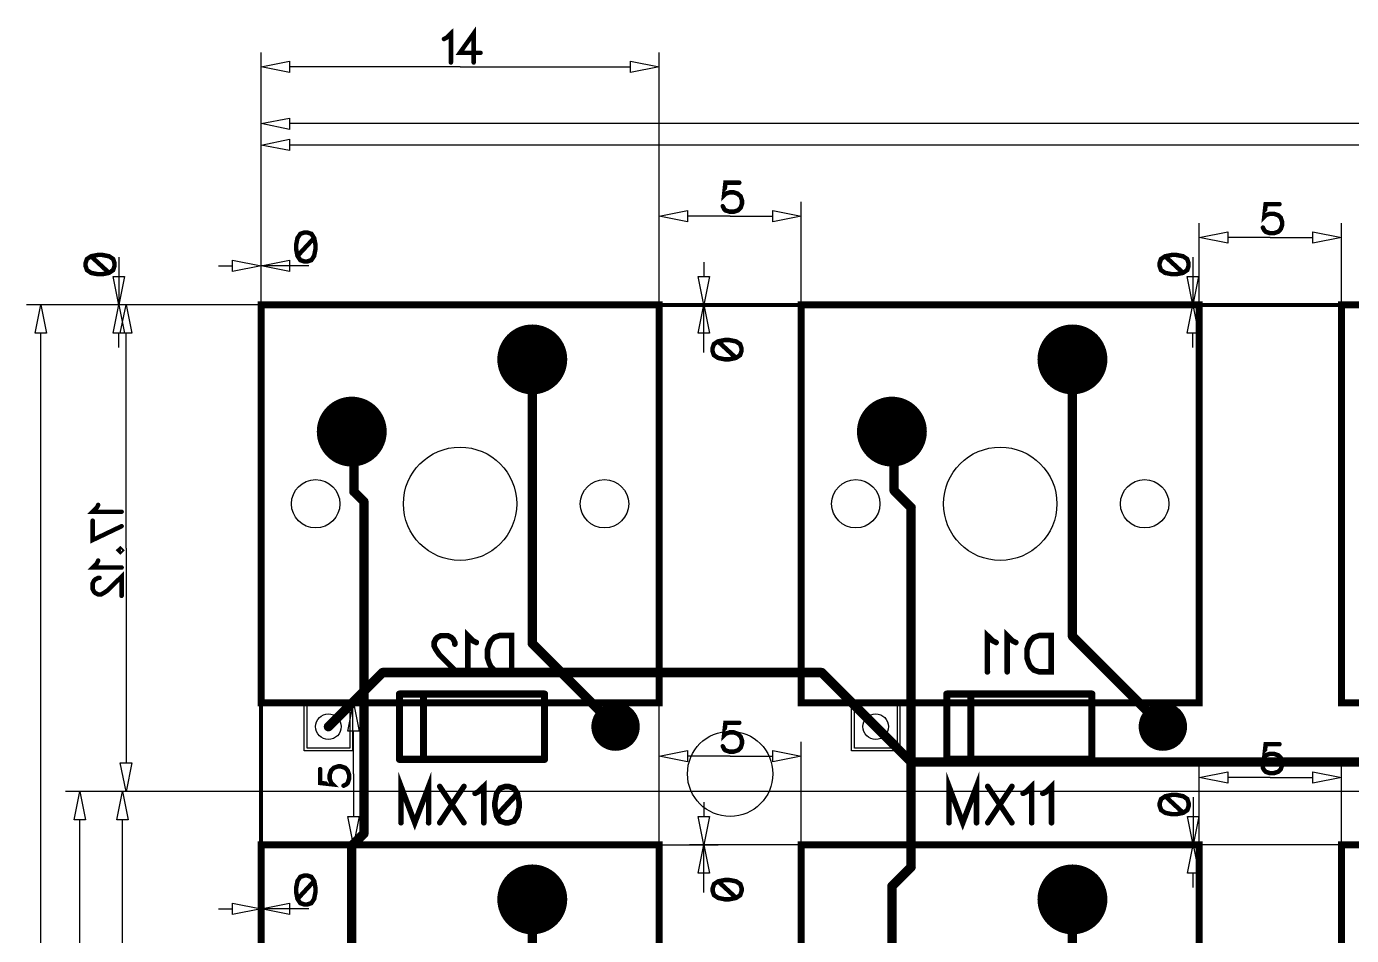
# Model space of a CAD drawing. Extents: x -0.36 to 9.09, y -0.26 to 3.18.
# Drawn here: x -0.325 to 1.51, y 1.922 to 3.181 of the extents above; entities that cross this region are included whole.
import ezdxf

# ---------------------------------------------------------------- set-up
doc = ezdxf.new("R2010")
doc.units = 0
for name, color, linetype in [('Board_Outline', 13, 'CONTINUOUS'), ('Bottom', 6, 'CONTINUOUS'), ('Bottom_Dimension', 15, 'CONTINUOUS'), ('Bottom_Mask', 10, 'CONTINUOUS'), ('Bottom_Silk', 11, 'CONTINUOUS'), ('Drill_Bottom', 8, 'CONTINUOUS'), ('Drill_Top', 7, 'CONTINUOUS'), ('Top', 5, 'CONTINUOUS'), ('Top_Dimension', 14, 'CONTINUOUS'), ('Top_Mask', 3, 'CONTINUOUS'), ('Top_Silk', 2, 'CONTINUOUS')]:
    doc.layers.add(name, color=color, linetype=linetype)

msp = doc.modelspace()

# ---------------------------------------------------------------- linework, layer by layer
at = {"layer": 'Board_Outline', "linetype": 'CONTINUOUS', "const_width": 0.0055}
msp.add_lwpolyline([(0, 2.7953), (8.7795, 2.7953), (8.7795, 0), (0, 0), (0, 2.7953)], dxfattribs=at)
at = {"layer": 'Bottom', "linetype": 'CONTINUOUS'}
for points, const_width in [([(0.3978, 2.7197, 1), (0.3533, 2.7197, 1), (0.3978, 2.7197, 1)], 0.0445), ([(1.1459, 2.7197, 1), (1.1014, 2.7197, 1), (1.1459, 2.7197, 1)], 0.0445), ([(0.3723, 2.7197, 1), (0.3788, 2.7197, 1), (0.3723, 2.7197, 1)], 0.0065), ([(1.1204, 2.7197, 1), (1.1269, 2.7197, 1), (1.1204, 2.7197, 1)], 0.0065), ([(0.1478, 2.6197, 1), (0.1033, 2.6197, 1), (0.1478, 2.6197, 1)], 0.0445), ([(0.8959, 2.6197, 1), (0.8514, 2.6197, 1), (0.8959, 2.6197, 1)], 0.0445), ([(0.1223, 2.6197, 1), (0.1288, 2.6197, 1), (0.1223, 2.6197, 1)], 0.0065), ([(0.1223, 2.6197, 1), (0.1288, 2.6197, 1), (0.1223, 2.6197, 1)], 0.0065), ([(0.8704, 2.6197, 1), (0.8769, 2.6197, 1), (0.8704, 2.6197, 1)], 0.0065), ([(0.8704, 2.6197, 1), (0.8769, 2.6197, 1), (0.8704, 2.6197, 1)], 0.0065), ([(0.1253, 2.6167, 1), (0.1318, 2.6167, 1), (0.1253, 2.6167, 1)], 0.0065), ([(0.1253, 2.6167, 1), (0.1318, 2.6167, 1), (0.1253, 2.6167, 1)], 0.0065), ([(0.8734, 2.6167, 1), (0.8799, 2.6167, 1), (0.8734, 2.6167, 1)], 0.0065), ([(0.8734, 2.6167, 1), (0.8799, 2.6167, 1), (0.8734, 2.6167, 1)], 0.0065), ([(0.1253, 2.5366, 1), (0.1318, 2.5366, 1), (0.1253, 2.5366, 1)], 0.0065), ([(0.1253, 2.5366, 1), (0.1318, 2.5366, 1), (0.1253, 2.5366, 1)], 0.0065), ([(0.8734, 2.5382, 1), (0.8799, 2.5382, 1), (0.8734, 2.5382, 1)], 0.0065), ([(0.8734, 2.5382, 1), (0.8799, 2.5382, 1), (0.8734, 2.5382, 1)], 0.0065), ([(0.1391, 2.5228, 1), (0.1456, 2.5228, 1), (0.1391, 2.5228, 1)], 0.0065), ([(0.1391, 2.5228, 1), (0.1456, 2.5228, 1), (0.1391, 2.5228, 1)], 0.0065), ([(0.897, 2.5145, 1), (0.9035, 2.5145, 1), (0.897, 2.5145, 1)], 0.0065), ([(0.897, 2.5145, 1), (0.9035, 2.5145, 1), (0.897, 2.5145, 1)], 0.0065), ([(0.3723, 2.3263, 1), (0.3788, 2.3263, 1), (0.3723, 2.3263, 1)], 0.0065), ([(0.3723, 2.3263, 1), (0.3788, 2.3263, 1), (0.3723, 2.3263, 1)], 0.0065), ([(1.1204, 2.3362, 1), (1.1269, 2.3362, 1), (1.1204, 2.3362, 1)], 0.0065), ([(1.1204, 2.3362, 1), (1.1269, 2.3362, 1), (1.1204, 2.3362, 1)], 0.0065), ([(0.5057, 2.211, 1), (0.4762, 2.211, 1), (0.5057, 2.211, 1)], 0.0295), ([(1.2636, 2.211, 1), (1.2341, 2.211, 1), (1.2636, 2.211, 1)], 0.0295), ([(0.4877, 2.211, 1), (0.4942, 2.211, 1), (0.4877, 2.211, 1)], 0.0065), ([(1.2456, 2.211, 1), (1.2521, 2.211, 1), (1.2456, 2.211, 1)], 0.0065), ([(0.1391, 2.0627, 1), (0.1456, 2.0627, 1), (0.1391, 2.0627, 1)], 0.0065), ([(0.1391, 2.0627, 1), (0.1456, 2.0627, 1), (0.1391, 2.0627, 1)], 0.0065), ([(0.1223, 2.0459, 1), (0.1288, 2.0459, 1), (0.1223, 2.0459, 1)], 0.0065), ([(0.1223, 2.0459, 1), (0.1288, 2.0459, 1), (0.1223, 2.0459, 1)], 0.0065), ([(0.897, 2.0165, 1), (0.9035, 2.0165, 1), (0.897, 2.0165, 1)], 0.0065), ([(0.897, 2.0165, 1), (0.9035, 2.0165, 1), (0.897, 2.0165, 1)], 0.0065), ([(0.3978, 1.9717, 1), (0.3533, 1.9717, 1), (0.3978, 1.9717, 1)], 0.0445), ([(1.1459, 1.9717, 1), (1.1014, 1.9717, 1), (1.1459, 1.9717, 1)], 0.0445), ([(0.8704, 1.9899, 1), (0.8769, 1.9899, 1), (0.8704, 1.9899, 1)], 0.0065), ([(0.8704, 1.9899, 1), (0.8769, 1.9899, 1), (0.8704, 1.9899, 1)], 0.0065), ([(0.3723, 1.9717, 1), (0.3788, 1.9717, 1), (0.3723, 1.9717, 1)], 0.0065), ([(1.1204, 1.9717, 1), (1.1269, 1.9717, 1), (1.1204, 1.9717, 1)], 0.0065)]:
    msp.add_lwpolyline(points, format="xyb", dxfattribs=dict(at, const_width=const_width))
at = {"layer": 'Bottom', "linetype": 'CONTINUOUS', "const_width": 0.013}
for points in [[(0.3756, 2.3263), (0.3756, 2.7197)], [(1.1236, 2.3362), (1.1236, 2.7197)], [(0.1256, 2.6197), (0.1256, 2.6197)], [(0.1256, 2.6197), (0.1286, 2.6167)], [(0.8736, 2.6197), (0.8736, 2.6197)], [(0.8736, 2.6197), (0.8766, 2.6167)], [(0.1286, 2.6167), (0.1286, 2.5366)], [(0.8766, 2.6167), (0.8766, 2.5382)], [(0.1286, 2.5366), (0.1424, 2.5228)], [(0.8766, 2.5382), (0.9002, 2.5145)], [(0.1424, 2.5228), (0.1424, 2.0627)], [(0.9002, 2.5145), (0.9002, 2.0165)], [(0.491, 2.211), (0.3756, 2.3263)], [(1.2488, 2.211), (1.1236, 2.3362)], [(0.1424, 2.0627), (0.1256, 2.0459)], [(0.1256, 2.0459), (0.1256, 1.8717)], [(0.9002, 2.0165), (0.8736, 1.9899)], [(0.8736, 1.9899), (0.8736, 1.8717)], [(0.3756, 1.5783), (0.3756, 1.9717)], [(1.1236, 1.5783), (1.1236, 1.9717)]]:
    msp.add_lwpolyline(points, dxfattribs=at)
at = {"layer": 'Bottom', "linetype": 'CONTINUOUS'}
for points in [[(0.1229, 2.1814), (0.0638, 2.1814), (0.0638, 2.2405), (0.1229, 2.2405), (0.1229, 2.1814)], [(0.8807, 2.1814), (0.8217, 2.1814), (0.8217, 2.2405), (0.8807, 2.2405), (0.8807, 2.1814)]]:
    msp.add_lwpolyline(points, dxfattribs=at)
at = {"layer": 'Bottom_Dimension', "linetype": 'CONTINUOUS'}
for points in [[(0, 2.7953), (0, 3.0659)], [(0, 3.0463), (0.0394, 3.0541), (0.0394, 3.0384), (0, 3.0463)], [(2.4036, 3.0463), (0.0394, 3.0463)], [(0, 2.7953), (-0.2067, 2.7953)], [(-0.187, 2.7953), (-0.1791, 2.7559), (-0.1949, 2.7559), (-0.187, 2.7953)], [(-0.187, 2.4583), (-0.187, 2.7559)], [(-0.187, 2.4583), (-0.187, 2.1607)], [(-0.187, 2.1214), (-0.1949, 2.1607), (-0.1791, 2.1607), (-0.187, 2.1214)], [(4.8073, 2.1214), (-0.2707, 2.1214)], [(-0.251, 2.1214), (-0.2431, 2.082), (-0.2589, 2.082), (-0.251, 2.1214)], [(4.8073, 2.1214), (-0.2067, 2.1214)], [(-0.251, 1.7713), (-0.251, 2.082)]]:
    msp.add_lwpolyline(points, dxfattribs=at)
at = {"layer": 'Bottom_Dimension', "linetype": 'CONTINUOUS', "const_width": 0.0062}
for points in [[(-0.2255, 2.5182), (-0.2275, 2.5144), (-0.2332, 2.5087), (-0.193, 2.5087)], [(-0.193, 2.4887), (-0.2332, 2.4695), (-0.2332, 2.4963)], [(-0.1969, 2.4553), (-0.1949, 2.4572), (-0.193, 2.4553), (-0.1949, 2.4533), (-0.1969, 2.4553)], [(-0.2255, 2.441), (-0.2275, 2.4371), (-0.2332, 2.4314), (-0.193, 2.4314)], [(-0.2236, 2.4171), (-0.2255, 2.4171), (-0.2294, 2.4152), (-0.2313, 2.4133), (-0.2332, 2.4094), (-0.2332, 2.4018), (-0.2313, 2.398), (-0.2294, 2.3961), (-0.2255, 2.3941), (-0.2217, 2.3941), (-0.2179, 2.3961), (-0.2122, 2.3999), (-0.193, 2.419), (-0.193, 2.3922)]]:
    msp.add_lwpolyline(points, dxfattribs=at)
at = {"layer": 'Bottom_Dimension', "linetype": 'CONTINUOUS', "const_width": 0.0031}
for points in [[(-0.2271, 2.5182, 1), (-0.224, 2.5182, 1), (-0.2271, 2.5182, 1)], [(-0.2347, 2.4963, 1), (-0.2316, 2.4963, 1), (-0.2347, 2.4963, 1)], [(-0.1946, 2.5087, 1), (-0.1915, 2.5087, 1), (-0.1946, 2.5087, 1)], [(-0.1946, 2.4887, 1), (-0.1915, 2.4887, 1), (-0.1946, 2.4887, 1)], [(-0.2271, 2.441, 1), (-0.224, 2.441, 1), (-0.2271, 2.441, 1)], [(-0.1984, 2.4553, 1), (-0.1953, 2.4553, 1), (-0.1984, 2.4553, 1)], [(-0.1946, 2.4314, 1), (-0.1915, 2.4314, 1), (-0.1946, 2.4314, 1)], [(-0.2252, 2.4171, 1), (-0.2221, 2.4171, 1), (-0.2252, 2.4171, 1)], [(-0.1946, 2.3922, 1), (-0.1915, 2.3922, 1), (-0.1946, 2.3922, 1)]]:
    msp.add_lwpolyline(points, format="xyb", dxfattribs=at)
at = {"layer": 'Bottom_Mask', "linetype": 'CONTINUOUS'}
for points, const_width in [([(0.3998, 2.7197, 1), (0.3514, 2.7197, 1), (0.3998, 2.7197, 1)], 0.0484), ([(0.3514, 2.7197, 1), (0.3998, 2.7197, 1), (0.3514, 2.7197, 1)], 0.0484), ([(1.1478, 2.7197, 1), (1.0994, 2.7197, 1), (1.1478, 2.7197, 1)], 0.0484), ([(1.0994, 2.7197, 1), (1.1478, 2.7197, 1), (1.0994, 2.7197, 1)], 0.0484), ([(0.1498, 2.6197, 1), (0.1014, 2.6197, 1), (0.1498, 2.6197, 1)], 0.0484), ([(0.1014, 2.6197, 1), (0.1498, 2.6197, 1), (0.1014, 2.6197, 1)], 0.0484), ([(0.8978, 2.6197, 1), (0.8494, 2.6197, 1), (0.8978, 2.6197, 1)], 0.0484), ([(0.8494, 2.6197, 1), (0.8978, 2.6197, 1), (0.8494, 2.6197, 1)], 0.0484), ([(0.5077, 2.211, 1), (0.4742, 2.211, 1), (0.5077, 2.211, 1)], 0.0335), ([(0.4742, 2.211, 1), (0.5077, 2.211, 1), (0.4742, 2.211, 1)], 0.0335), ([(1.2656, 2.211, 1), (1.2321, 2.211, 1), (1.2656, 2.211, 1)], 0.0335), ([(1.2321, 2.211, 1), (1.2656, 2.211, 1), (1.2321, 2.211, 1)], 0.0335), ([(0.3998, 1.9717, 1), (0.3514, 1.9717, 1), (0.3998, 1.9717, 1)], 0.0484), ([(0.3514, 1.9717, 1), (0.3998, 1.9717, 1), (0.3514, 1.9717, 1)], 0.0484), ([(1.1478, 1.9717, 1), (1.0994, 1.9717, 1), (1.1478, 1.9717, 1)], 0.0484), ([(1.0994, 1.9717, 1), (1.1478, 1.9717, 1), (1.0994, 1.9717, 1)], 0.0484)]:
    msp.add_lwpolyline(points, format="xyb", dxfattribs=dict(at, const_width=const_width))
for points in [[(0.1268, 2.1775), (0.0599, 2.1775), (0.0599, 2.2444), (0.1268, 2.2444), (0.1268, 2.1775)], [(0.8847, 2.1775), (0.8177, 2.1775), (0.8177, 2.2444), (0.8847, 2.2444), (0.8847, 2.1775)]]:
    msp.add_lwpolyline(points, dxfattribs=at)
at = {"layer": 'Bottom_Silk', "linetype": 'CONTINUOUS'}
for points, const_width in [([(0.2683, 2.3252), (0.2683, 2.3276), (0.2659, 2.3324), (0.2635, 2.3347), (0.2587, 2.3371), (0.2492, 2.3371), (0.2444, 2.3347), (0.242, 2.3324), (0.2396, 2.3276), (0.2396, 2.3228), (0.242, 2.318), (0.2468, 2.3109), (0.2707, 2.2869), (0.2372, 2.2869)], 0.0077), ([(0.2982, 2.3276), (0.2933, 2.33), (0.2862, 2.3371), (0.2862, 2.2869)], 0.0077), ([(0.3471, 2.3372), (0.3471, 2.2869), (0.3303, 2.2869), (0.3232, 2.2894), (0.3183, 2.2941), (0.316, 2.2989), (0.3136, 2.3061), (0.3136, 2.318), (0.316, 2.3252), (0.3183, 2.33), (0.3232, 2.3348), (0.3303, 2.3372), (0.3471, 2.3372)], 0.0077), ([(1.0178, 2.3276), (1.013, 2.33), (1.0058, 2.3371), (1.0058, 2.2869)], 0.0077), ([(1.0453, 2.3276), (1.0405, 2.33), (1.0333, 2.3371), (1.0333, 2.2869)], 0.0077), ([(1.0942, 2.3372), (1.0942, 2.2869), (1.0775, 2.2869), (1.0703, 2.2894), (1.0655, 2.2941), (1.0631, 2.2989), (1.0607, 2.3061), (1.0607, 2.318), (1.0631, 2.3252), (1.0655, 2.33), (1.0703, 2.3348), (1.0775, 2.3372), (1.0942, 2.3372)], 0.0077), ([(0.1917, 2.2562), (0.1917, 2.1657)], 0.0098), ([(0.1917, 2.2562), (0.3926, 2.2562)], 0.0098), ([(0.2251, 2.2562), (0.2251, 2.1657)], 0.0098), ([(0.3926, 2.2562), (0.3926, 2.1657)], 0.0098), ([(0.9496, 2.2562), (0.9496, 2.1657)], 0.0098), ([(0.9496, 2.2562), (1.1505, 2.2562)], 0.0098), ([(0.9829, 2.2562), (0.9829, 2.1657)], 0.0098), ([(1.1505, 2.2562), (1.1505, 2.1657)], 0.0098), ([(0.1917, 2.1657), (0.3926, 2.1657)], 0.0098), ([(0.9496, 2.1657), (1.1505, 2.1657)], 0.0098)]:
    msp.add_lwpolyline(points, dxfattribs=dict(at, const_width=const_width))
for points, const_width in [([(0.2962, 2.3276, 1), (0.3001, 2.3276, 1), (0.2962, 2.3276, 1)], 0.0039), ([(0.3452, 2.3372, 1), (0.349, 2.3372, 1), (0.3452, 2.3372, 1)], 0.0039), ([(1.0159, 2.3276, 1), (1.0198, 2.3276, 1), (1.0159, 2.3276, 1)], 0.0039), ([(1.0433, 2.3276, 1), (1.0472, 2.3276, 1), (1.0433, 2.3276, 1)], 0.0039), ([(1.0923, 2.3372, 1), (1.0961, 2.3372, 1), (1.0923, 2.3372, 1)], 0.0039), ([(0.2664, 2.3252, 1), (0.2702, 2.3252, 1), (0.2664, 2.3252, 1)], 0.0039), ([(0.2353, 2.2869, 1), (0.2392, 2.2869, 1), (0.2353, 2.2869, 1)], 0.0039), ([(0.2842, 2.2869, 1), (0.2881, 2.2869, 1), (0.2842, 2.2869, 1)], 0.0039), ([(1.0039, 2.2869, 1), (1.0078, 2.2869, 1), (1.0039, 2.2869, 1)], 0.0039), ([(1.0314, 2.2869, 1), (1.0352, 2.2869, 1), (1.0314, 2.2869, 1)], 0.0039), ([(0.1892, 2.2562, 1), (0.1941, 2.2562, 1), (0.1892, 2.2562, 1)], 0.0049), ([(0.1892, 2.2562, 1), (0.1941, 2.2562, 1), (0.1892, 2.2562, 1)], 0.0049), ([(0.2226, 2.2562, 1), (0.2275, 2.2562, 1), (0.2226, 2.2562, 1)], 0.0049), ([(0.3902, 2.2562, 1), (0.3951, 2.2562, 1), (0.3902, 2.2562, 1)], 0.0049), ([(0.3902, 2.2562, 1), (0.3951, 2.2562, 1), (0.3902, 2.2562, 1)], 0.0049), ([(0.9471, 2.2562, 1), (0.952, 2.2562, 1), (0.9471, 2.2562, 1)], 0.0049), ([(0.9471, 2.2562, 1), (0.952, 2.2562, 1), (0.9471, 2.2562, 1)], 0.0049), ([(0.9805, 2.2562, 1), (0.9854, 2.2562, 1), (0.9805, 2.2562, 1)], 0.0049), ([(1.148, 2.2562, 1), (1.153, 2.2562, 1), (1.148, 2.2562, 1)], 0.0049), ([(1.148, 2.2562, 1), (1.153, 2.2562, 1), (1.148, 2.2562, 1)], 0.0049), ([(0.1892, 2.1657, 1), (0.1941, 2.1657, 1), (0.1892, 2.1657, 1)], 0.0049), ([(0.1892, 2.1657, 1), (0.1941, 2.1657, 1), (0.1892, 2.1657, 1)], 0.0049), ([(0.2226, 2.1657, 1), (0.2275, 2.1657, 1), (0.2226, 2.1657, 1)], 0.0049), ([(0.3902, 2.1657, 1), (0.3951, 2.1657, 1), (0.3902, 2.1657, 1)], 0.0049), ([(0.3902, 2.1657, 1), (0.3951, 2.1657, 1), (0.3902, 2.1657, 1)], 0.0049), ([(0.9471, 2.1657, 1), (0.952, 2.1657, 1), (0.9471, 2.1657, 1)], 0.0049), ([(0.9471, 2.1657, 1), (0.952, 2.1657, 1), (0.9471, 2.1657, 1)], 0.0049), ([(0.9805, 2.1657, 1), (0.9854, 2.1657, 1), (0.9805, 2.1657, 1)], 0.0049), ([(1.148, 2.1657, 1), (1.153, 2.1657, 1), (1.148, 2.1657, 1)], 0.0049), ([(1.148, 2.1657, 1), (1.153, 2.1657, 1), (1.148, 2.1657, 1)], 0.0049)]:
    msp.add_lwpolyline(points, format="xyb", dxfattribs=dict(at, const_width=const_width))
at = {"layer": 'Drill_Bottom'}
for centre, radius in [((0.3756, 2.7197), 0.0295), ((1.1236, 2.7197), 0.0295), ((0.1256, 2.6197), 0.0295), ((0.8736, 2.6197), 0.0295), ((0.2756, 2.5197), 0.0785), ((1.0236, 2.5197), 0.0785), ((0.0756, 2.5197), 0.0335), ((0.4756, 2.5197), 0.0335), ((0.8236, 2.5197), 0.0335), ((1.2236, 2.5197), 0.0335), ((0.0933, 2.211), 0.0177), ((0.491, 2.211), 0.0177), ((0.8512, 2.211), 0.0177), ((1.2488, 2.211), 0.0177), ((0.6496, 2.1457), 0.0591), ((0.3756, 1.9717), 0.0295), ((1.1236, 1.9717), 0.0295)]:
    msp.add_circle(centre, radius, dxfattribs=at)
at = {"layer": 'Drill_Top'}
for centre, radius in [((0.3756, 2.7197), 0.0295), ((1.1236, 2.7197), 0.0295), ((0.1256, 2.6197), 0.0295), ((0.8736, 2.6197), 0.0295), ((0.2756, 2.5197), 0.0785), ((1.0236, 2.5197), 0.0785), ((0.0756, 2.5197), 0.0335), ((0.4756, 2.5197), 0.0335), ((0.8236, 2.5197), 0.0335), ((1.2236, 2.5197), 0.0335), ((0.0933, 2.211), 0.0177), ((0.491, 2.211), 0.0177), ((0.8512, 2.211), 0.0177), ((1.2488, 2.211), 0.0177), ((0.6496, 2.1457), 0.0591), ((0.3756, 1.9717), 0.0295), ((1.1236, 1.9717), 0.0295)]:
    msp.add_circle(centre, radius, dxfattribs=at)
at = {"layer": 'Top', "linetype": 'CONTINUOUS'}
for points, const_width in [([(0.3978, 2.7197, 1), (0.3533, 2.7197, 1), (0.3978, 2.7197, 1)], 0.0445), ([(1.1459, 2.7197, 1), (1.1014, 2.7197, 1), (1.1459, 2.7197, 1)], 0.0445), ([(0.1478, 2.6197, 1), (0.1033, 2.6197, 1), (0.1478, 2.6197, 1)], 0.0445), ([(0.8959, 2.6197, 1), (0.8514, 2.6197, 1), (0.8959, 2.6197, 1)], 0.0445), ([(0.1651, 2.286, 1), (0.1716, 2.286, 1), (0.1651, 2.286, 1)], 0.0065), ([(0.1651, 2.286, 1), (0.1716, 2.286, 1), (0.1651, 2.286, 1)], 0.0065), ([(0.773, 2.286, 1), (0.7795, 2.286, 1), (0.773, 2.286, 1)], 0.0065), ([(0.773, 2.286, 1), (0.7795, 2.286, 1), (0.773, 2.286, 1)], 0.0065), ([(0.5057, 2.211, 1), (0.4762, 2.211, 1), (0.5057, 2.211, 1)], 0.0295), ([(1.2636, 2.211, 1), (1.2341, 2.211, 1), (1.2636, 2.211, 1)], 0.0295), ([(0.0901, 2.211, 1), (0.0966, 2.211, 1), (0.0901, 2.211, 1)], 0.0065), ([(0.848, 2.211, 1), (0.8545, 2.211, 1), (0.848, 2.211, 1)], 0.0065), ([(0.848, 2.211, 1), (0.8545, 2.211, 1), (0.848, 2.211, 1)], 0.0065), ([(0.897, 2.1619, 1), (0.9035, 2.1619, 1), (0.897, 2.1619, 1)], 0.0065), ([(0.897, 2.1619, 1), (0.9035, 2.1619, 1), (0.897, 2.1619, 1)], 0.0065), ([(0.3978, 1.9717, 1), (0.3533, 1.9717, 1), (0.3978, 1.9717, 1)], 0.0445), ([(1.1459, 1.9717, 1), (1.1014, 1.9717, 1), (1.1459, 1.9717, 1)], 0.0445)]:
    msp.add_lwpolyline(points, format="xyb", dxfattribs=dict(at, const_width=const_width))
at = {"layer": 'Top', "linetype": 'CONTINUOUS', "const_width": 0.013}
for points in [[(0.1683, 2.286), (0.0933, 2.211)], [(0.7762, 2.286), (0.1683, 2.286)], [(0.8512, 2.211), (0.7762, 2.286)], [(0.9002, 2.1619), (0.8512, 2.211)], [(1.5305, 2.1619), (0.9002, 2.1619)]]:
    msp.add_lwpolyline(points, dxfattribs=at)
at = {"layer": 'Top', "linetype": 'CONTINUOUS'}
for points in [[(0.1229, 2.1814), (0.0638, 2.1814), (0.0638, 2.2405), (0.1229, 2.2405), (0.1229, 2.1814)], [(0.8807, 2.1814), (0.8217, 2.1814), (0.8217, 2.2405), (0.8807, 2.2405), (0.8807, 2.1814)]]:
    msp.add_lwpolyline(points, dxfattribs=at)
at = {"layer": 'Top_Dimension', "linetype": 'CONTINUOUS', "const_width": 0.0062}
for points in [[(0.2534, 3.1635), (0.2572, 3.1655), (0.263, 3.1712), (0.263, 3.131)], [(0.2944, 3.131), (0.2944, 3.1712), (0.2753, 3.1444), (0.304, 3.1444)], [(0.6622, 2.9645), (0.6431, 2.9645), (0.6412, 2.9473), (0.6431, 2.9492), (0.6489, 2.9511), (0.6546, 2.9511), (0.6603, 2.9492), (0.6642, 2.9454), (0.6661, 2.9396), (0.6661, 2.9358), (0.6642, 2.9301), (0.6603, 2.9262), (0.6546, 2.9243), (0.6489, 2.9243), (0.6431, 2.9262), (0.6412, 2.9282), (0.6393, 2.932)], [(1.4103, 2.9348), (1.3912, 2.9348), (1.3893, 2.9176), (1.3912, 2.9195), (1.3969, 2.9214), (1.4026, 2.9214), (1.4084, 2.9195), (1.4122, 2.9157), (1.4141, 2.9099), (1.4141, 2.9061), (1.4122, 2.9004), (1.4084, 2.8965), (1.4026, 2.8946), (1.3969, 2.8946), (1.3912, 2.8965), (1.3893, 2.8985), (1.3873, 2.9023)], [(0.0601, 2.8956), (0.0544, 2.8937), (0.0505, 2.8879), (0.0486, 2.8784), (0.0486, 2.8726), (0.0505, 2.8631), (0.0544, 2.8573), (0.0601, 2.8554), (0.0639, 2.8554), (0.0697, 2.8573), (0.0735, 2.8631), (0.0754, 2.8726), (0.0754, 2.8784), (0.0735, 2.8879), (0.0697, 2.8937), (0.0639, 2.8956), (0.0601, 2.8956)], [(0.0735, 2.8879), (0.0505, 2.8631)], [(-0.243, 2.8492), (-0.2411, 2.8435), (-0.2354, 2.8396), (-0.2258, 2.8377), (-0.2201, 2.8377), (-0.2105, 2.8396), (-0.2048, 2.8435), (-0.2029, 2.8492), (-0.2029, 2.853), (-0.2048, 2.8588), (-0.2105, 2.8626), (-0.2201, 2.8645), (-0.2258, 2.8645), (-0.2354, 2.8626), (-0.2411, 2.8588), (-0.243, 2.853), (-0.243, 2.8492)], [(-0.2354, 2.8626), (-0.2105, 2.8396)], [(1.2443, 2.8492), (1.2462, 2.8435), (1.2519, 2.8396), (1.2615, 2.8377), (1.2672, 2.8377), (1.2768, 2.8396), (1.2825, 2.8435), (1.2844, 2.8492), (1.2844, 2.853), (1.2825, 2.8588), (1.2768, 2.8626), (1.2672, 2.8645), (1.2615, 2.8645), (1.2519, 2.8626), (1.2462, 2.8588), (1.2443, 2.853), (1.2443, 2.8492)], [(1.2519, 2.8626), (1.2768, 2.8396)], [(0.6653, 2.7351), (0.6634, 2.7409), (0.6577, 2.7447), (0.6481, 2.7466), (0.6424, 2.7466), (0.6328, 2.7447), (0.6271, 2.7409), (0.6252, 2.7351), (0.6252, 2.7313), (0.6271, 2.7256), (0.6328, 2.7218), (0.6424, 2.7198), (0.6481, 2.7198), (0.6577, 2.7218), (0.6634, 2.7256), (0.6653, 2.7313), (0.6653, 2.7351)], [(0.6577, 2.7218), (0.6328, 2.7447)], [(0.6622, 2.2164), (0.6431, 2.2164), (0.6412, 2.1992), (0.6431, 2.2011), (0.6489, 2.2031), (0.6546, 2.2031), (0.6603, 2.2011), (0.6642, 2.1973), (0.6661, 2.1916), (0.6661, 2.1878), (0.6642, 2.182), (0.6603, 2.1782), (0.6546, 2.1763), (0.6489, 2.1763), (0.6431, 2.1782), (0.6412, 2.1801), (0.6393, 2.1839)], [(1.4103, 2.1867), (1.3912, 2.1867), (1.3893, 2.1695), (1.3912, 2.1714), (1.3969, 2.1734), (1.4026, 2.1734), (1.4084, 2.1714), (1.4122, 2.1676), (1.4141, 2.1619), (1.4141, 2.1581), (1.4122, 2.1523), (1.4084, 2.1485), (1.4026, 2.1466), (1.3969, 2.1466), (1.3912, 2.1485), (1.3893, 2.1504), (1.3873, 2.1542)], [(0.0818, 2.1521), (0.0818, 2.133), (0.099, 2.1311), (0.0971, 2.133), (0.0951, 2.1388), (0.0951, 2.1445), (0.0971, 2.1502), (0.1009, 2.1541), (0.1066, 2.156), (0.1104, 2.156), (0.1162, 2.1541), (0.12, 2.1502), (0.1219, 2.1445), (0.1219, 2.1388), (0.12, 2.133), (0.1181, 2.1311), (0.1143, 2.1292)], [(1.2445, 2.1012), (1.2464, 2.0955), (1.2522, 2.0916), (1.2617, 2.0897), (1.2675, 2.0897), (1.277, 2.0916), (1.2827, 2.0955), (1.2846, 2.1012), (1.2846, 2.105), (1.2827, 2.1107), (1.277, 2.1146), (1.2675, 2.1165), (1.2617, 2.1165), (1.2522, 2.1146), (1.2464, 2.1107), (1.2445, 2.105), (1.2445, 2.1012)], [(1.2522, 2.1146), (1.277, 2.0916)], [(0.0601, 2.0048), (0.0544, 2.0029), (0.0505, 1.9972), (0.0486, 1.9876), (0.0486, 1.9819), (0.0505, 1.9723), (0.0544, 1.9666), (0.0601, 1.9647), (0.0639, 1.9647), (0.0697, 1.9666), (0.0735, 1.9723), (0.0754, 1.9819), (0.0754, 1.9876), (0.0735, 1.9972), (0.0697, 2.0029), (0.0639, 2.0048), (0.0601, 2.0048)], [(0.0735, 1.9972), (0.0505, 1.9723)], [(0.6655, 1.9871), (0.6636, 1.9929), (0.6579, 1.9967), (0.6483, 1.9986), (0.6426, 1.9986), (0.633, 1.9967), (0.6273, 1.9929), (0.6254, 1.9871), (0.6254, 1.9833), (0.6273, 1.9776), (0.633, 1.9738), (0.6426, 1.9718), (0.6483, 1.9718), (0.6579, 1.9738), (0.6636, 1.9776), (0.6655, 1.9833), (0.6655, 1.9871)], [(0.6579, 1.9738), (0.633, 1.9967)]]:
    msp.add_lwpolyline(points, dxfattribs=at)
at = {"layer": 'Top_Dimension', "linetype": 'CONTINUOUS', "const_width": 0.0031}
for points in [[(0.2518, 3.1635, 1), (0.2549, 3.1635, 1), (0.2518, 3.1635, 1)], [(0.3025, 3.1444, 1), (0.3055, 3.1444, 1), (0.3025, 3.1444, 1)], [(0.2614, 3.131, 1), (0.2645, 3.131, 1), (0.2614, 3.131, 1)], [(0.2929, 3.131, 1), (0.296, 3.131, 1), (0.2929, 3.131, 1)], [(0.6607, 2.9645, 1), (0.6638, 2.9645, 1), (0.6607, 2.9645, 1)], [(1.4087, 2.9348, 1), (1.4118, 2.9348, 1), (1.4087, 2.9348, 1)], [(0.6378, 2.932, 1), (0.6408, 2.932, 1), (0.6378, 2.932, 1)], [(1.3858, 2.9023, 1), (1.3889, 2.9023, 1), (1.3858, 2.9023, 1)], [(0.0586, 2.8956, 1), (0.0617, 2.8956, 1), (0.0586, 2.8956, 1)], [(0.0719, 2.8879, 1), (0.075, 2.8879, 1), (0.0719, 2.8879, 1)], [(-0.2369, 2.8626, 1), (-0.2338, 2.8626, 1), (-0.2369, 2.8626, 1)], [(0.049, 2.8631, 1), (0.0521, 2.8631, 1), (0.049, 2.8631, 1)], [(1.2504, 2.8626, 1), (1.2535, 2.8626, 1), (1.2504, 2.8626, 1)], [(-0.2446, 2.8492, 1), (-0.2415, 2.8492, 1), (-0.2446, 2.8492, 1)], [(1.2427, 2.8492, 1), (1.2458, 2.8492, 1), (1.2427, 2.8492, 1)], [(-0.2121, 2.8396, 1), (-0.209, 2.8396, 1), (-0.2121, 2.8396, 1)], [(1.2752, 2.8396, 1), (1.2783, 2.8396, 1), (1.2752, 2.8396, 1)], [(0.6313, 2.7447, 1), (0.6344, 2.7447, 1), (0.6313, 2.7447, 1)], [(0.6638, 2.7351, 1), (0.6669, 2.7351, 1), (0.6638, 2.7351, 1)], [(0.6561, 2.7218, 1), (0.6592, 2.7218, 1), (0.6561, 2.7218, 1)], [(0.6607, 2.2164, 1), (0.6638, 2.2164, 1), (0.6607, 2.2164, 1)], [(0.6378, 2.1839, 1), (0.6408, 2.1839, 1), (0.6378, 2.1839, 1)], [(1.4087, 2.1867, 1), (1.4118, 2.1867, 1), (1.4087, 2.1867, 1)], [(0.0802, 2.1521, 1), (0.0833, 2.1521, 1), (0.0802, 2.1521, 1)], [(1.3858, 2.1542, 1), (1.3889, 2.1542, 1), (1.3858, 2.1542, 1)], [(0.1127, 2.1292, 1), (0.1158, 2.1292, 1), (0.1127, 2.1292, 1)], [(1.2506, 2.1146, 1), (1.2537, 2.1146, 1), (1.2506, 2.1146, 1)], [(1.243, 2.1012, 1), (1.246, 2.1012, 1), (1.243, 2.1012, 1)], [(1.2755, 2.0916, 1), (1.2785, 2.0916, 1), (1.2755, 2.0916, 1)], [(0.0586, 2.0048, 1), (0.0617, 2.0048, 1), (0.0586, 2.0048, 1)], [(0.0719, 1.9972, 1), (0.075, 1.9972, 1), (0.0719, 1.9972, 1)], [(0.6315, 1.9967, 1), (0.6346, 1.9967, 1), (0.6315, 1.9967, 1)], [(0.664, 1.9871, 1), (0.6671, 1.9871, 1), (0.664, 1.9871, 1)], [(0.049, 1.9723, 1), (0.0521, 1.9723, 1), (0.049, 1.9723, 1)], [(0.6563, 1.9738, 1), (0.6594, 1.9738, 1), (0.6563, 1.9738, 1)]]:
    msp.add_lwpolyline(points, format="xyb", dxfattribs=at)
at = {"layer": 'Top_Dimension', "linetype": 'CONTINUOUS'}
for points in [[(0, 2.0472), (0, 3.1447)], [(0.5512, 2.0472), (0.5512, 3.1447)], [(0, 3.125), (0.0394, 3.1329), (0.0394, 3.1171), (0, 3.125)], [(0.2756, 3.125), (0.0394, 3.125)], [(0.2756, 3.125), (0.5118, 3.125)], [(0.5512, 3.125), (0.5118, 3.1171), (0.5118, 3.1329), (0.5512, 3.125)], [(0, 2.7953), (0, 3.0364)], [(0, 3.0167), (0.0394, 3.0246), (0.0394, 3.0089), (0, 3.0167)], [(4.3898, 3.0167), (0.0394, 3.0167)], [(0.5512, 2.7953), (0.5512, 2.938)], [(0.748, 2.7953), (0.748, 2.938)], [(0.5512, 2.9183), (0.5906, 2.9262), (0.5906, 2.9104), (0.5512, 2.9183)], [(0.6496, 2.9183), (0.5906, 2.9183)], [(0.6496, 2.9183), (0.7087, 2.9183)], [(0.748, 2.9183), (0.7087, 2.9104), (0.7087, 2.9262), (0.748, 2.9183)], [(1.2992, 2.7953), (1.2992, 2.9083)], [(1.4961, 2.7953), (1.4961, 2.9083)], [(1.2992, 2.8886), (1.3386, 2.8964), (1.3386, 2.8807), (1.2992, 2.8886)], [(1.3976, 2.8886), (1.3386, 2.8886)], [(1.3976, 2.8886), (1.4567, 2.8886)], [(1.4961, 2.8886), (1.4567, 2.8807), (1.4567, 2.8964), (1.4961, 2.8886)], [(0, 2.7953), (0, 2.8691)], [(0, 2.7953), (0, 2.8691)], [(-0.1969, 2.8614), (-0.1969, 2.7953)], [(-0.1969, 2.8543), (-0.1969, 2.8346)], [(-0.0591, 2.8494), (-0.0394, 2.8494)], [(0, 2.8494), (-0.0394, 2.8415), (-0.0394, 2.8573), (0, 2.8494)], [(0, 2.8494), (0.0394, 2.8573), (0.0394, 2.8415), (0, 2.8494)], [(0, 2.8494), (0, 2.8494)], [(0.0662, 2.8494), (0, 2.8494)], [(0.0591, 2.8494), (0.0394, 2.8494)], [(0.613, 2.8543), (0.613, 2.8346)], [(1.2905, 2.8614), (1.2905, 2.7953)], [(1.2905, 2.8543), (1.2905, 2.8346)], [(-0.1969, 2.7953), (-0.2047, 2.8346), (-0.189, 2.8346), (-0.1969, 2.7953)], [(0.613, 2.7953), (0.6051, 2.8346), (0.6208, 2.8346), (0.613, 2.7953)], [(1.2905, 2.7953), (1.2826, 2.8346), (1.2983, 2.8346), (1.2905, 2.7953)], [(0, 2.7953), (-0.3248, 2.7953)], [(-0.3051, 2.7953), (-0.2972, 2.7559), (-0.313, 2.7559), (-0.3051, 2.7953)], [(0, 2.7953), (-0.2165, 2.7953)], [(0, 2.7953), (-0.2165, 2.7953)], [(-0.1969, 2.7953), (-0.189, 2.7559), (-0.2047, 2.7559), (-0.1969, 2.7953)], [(-0.1969, 2.7953), (-0.1969, 2.7953)], [(0.5512, 2.7953), (0.6326, 2.7953)], [(0.748, 2.7953), (0.5933, 2.7953)], [(0.613, 2.7953), (0.6208, 2.7559), (0.6051, 2.7559), (0.613, 2.7953)], [(0.613, 2.7953), (0.613, 2.7953)], [(0.613, 2.7291), (0.613, 2.7953)], [(1.2992, 2.7953), (1.2708, 2.7953)], [(1.4961, 2.7953), (1.2708, 2.7953)], [(1.2905, 2.7953), (1.2983, 2.7559), (1.2826, 2.7559), (1.2905, 2.7953)], [(1.2905, 2.7953), (1.2905, 2.7953)], [(-0.3051, 1.3976), (-0.3051, 2.7559)], [(-0.1969, 2.7362), (-0.1969, 2.7559)], [(0.613, 2.7362), (0.613, 2.7559)], [(1.2905, 2.7362), (1.2905, 2.7559)], [(0, 2.2441), (0, 1.939)], [(0.5512, 2.2441), (0.1083, 2.2441)], [(0.128, 2.2441), (0.1358, 2.2047), (0.1201, 2.2047), (0.128, 2.2441)], [(0.128, 2.1457), (0.128, 2.2047)], [(0.5512, 2.0472), (0.5512, 2.1899)], [(0.748, 2.0472), (0.748, 2.1899)], [(0.5512, 2.1703), (0.5906, 2.1781), (0.5906, 2.1624), (0.5512, 2.1703)], [(0.6496, 2.1703), (0.5906, 2.1703)], [(0.6496, 2.1703), (0.7087, 2.1703)], [(0.748, 2.1703), (0.7087, 2.1624), (0.7087, 2.1781), (0.748, 2.1703)], [(1.2992, 2.0472), (1.2992, 2.1602)], [(1.2992, 2.1405), (1.3386, 2.1484), (1.3386, 2.1327), (1.2992, 2.1405)], [(1.4961, 2.1405), (1.4567, 2.1327), (1.4567, 2.1484), (1.4961, 2.1405)], [(1.4961, 2.0472), (1.4961, 2.1602)], [(0.128, 2.1457), (0.128, 2.0866)], [(1.3976, 2.1405), (1.3386, 2.1405)], [(1.3976, 2.1405), (1.4567, 2.1405)], [(4.8073, 2.1214), (-0.2116, 2.1214)], [(-0.1919, 2.1214), (-0.1841, 2.082), (-0.1998, 2.082), (-0.1919, 2.1214)], [(1.2907, 2.1134), (1.2907, 2.0472)], [(0.6132, 2.1063), (0.6132, 2.0866)], [(1.2907, 2.1063), (1.2907, 2.0866)], [(-0.1919, 1.7713), (-0.1919, 2.082)], [(0.128, 2.0472), (0.1201, 2.0866), (0.1358, 2.0866), (0.128, 2.0472)], [(0.6132, 2.0472), (0.6053, 2.0866), (0.621, 2.0866), (0.6132, 2.0472)], [(1.2907, 2.0472), (1.2828, 2.0866), (1.2986, 2.0866), (1.2907, 2.0472)], [(0, 2.0472), (0, 1.939)], [(0.5512, 2.0472), (0.1083, 2.0472)], [(0.5512, 2.0472), (0.6329, 2.0472)], [(0.748, 2.0472), (0.5935, 2.0472)], [(0.6132, 2.0472), (0.621, 2.0079), (0.6053, 2.0079), (0.6132, 2.0472)], [(0.6132, 2.0472), (0.6132, 2.0472)], [(0.6132, 1.9811), (0.6132, 2.0472)], [(1.2992, 2.0472), (1.271, 2.0472)], [(1.4961, 2.0472), (1.271, 2.0472)], [(1.2907, 2.0472), (1.2986, 2.0079), (1.2828, 2.0079), (1.2907, 2.0472)], [(1.2907, 2.0472), (1.2907, 2.0472)], [(0.6132, 1.9882), (0.6132, 2.0079)], [(1.2907, 1.9882), (1.2907, 2.0079)], [(0, 1.9587), (-0.0394, 1.9508), (-0.0394, 1.9665), (0, 1.9587)], [(0, 1.9587), (0.0394, 1.9665), (0.0394, 1.9508), (0, 1.9587)], [(-0.0591, 1.9587), (-0.0394, 1.9587)], [(0, 1.9587), (0, 1.9587)], [(0.0662, 1.9587), (0, 1.9587)], [(0.0591, 1.9587), (0.0394, 1.9587)]]:
    msp.add_lwpolyline(points, dxfattribs=at)
at = {"layer": 'Top_Mask', "linetype": 'CONTINUOUS'}
for points, const_width in [([(0.3998, 2.7197, 1), (0.3514, 2.7197, 1), (0.3998, 2.7197, 1)], 0.0484), ([(0.3514, 2.7197, 1), (0.3998, 2.7197, 1), (0.3514, 2.7197, 1)], 0.0484), ([(1.1478, 2.7197, 1), (1.0994, 2.7197, 1), (1.1478, 2.7197, 1)], 0.0484), ([(1.0994, 2.7197, 1), (1.1478, 2.7197, 1), (1.0994, 2.7197, 1)], 0.0484), ([(0.1498, 2.6197, 1), (0.1014, 2.6197, 1), (0.1498, 2.6197, 1)], 0.0484), ([(0.1014, 2.6197, 1), (0.1498, 2.6197, 1), (0.1014, 2.6197, 1)], 0.0484), ([(0.8978, 2.6197, 1), (0.8494, 2.6197, 1), (0.8978, 2.6197, 1)], 0.0484), ([(0.8494, 2.6197, 1), (0.8978, 2.6197, 1), (0.8494, 2.6197, 1)], 0.0484), ([(0.5077, 2.211, 1), (0.4742, 2.211, 1), (0.5077, 2.211, 1)], 0.0335), ([(0.4742, 2.211, 1), (0.5077, 2.211, 1), (0.4742, 2.211, 1)], 0.0335), ([(1.2656, 2.211, 1), (1.2321, 2.211, 1), (1.2656, 2.211, 1)], 0.0335), ([(1.2321, 2.211, 1), (1.2656, 2.211, 1), (1.2321, 2.211, 1)], 0.0335), ([(0.3998, 1.9717, 1), (0.3514, 1.9717, 1), (0.3998, 1.9717, 1)], 0.0484), ([(0.3514, 1.9717, 1), (0.3998, 1.9717, 1), (0.3514, 1.9717, 1)], 0.0484), ([(1.1478, 1.9717, 1), (1.0994, 1.9717, 1), (1.1478, 1.9717, 1)], 0.0484), ([(1.0994, 1.9717, 1), (1.1478, 1.9717, 1), (1.0994, 1.9717, 1)], 0.0484)]:
    msp.add_lwpolyline(points, format="xyb", dxfattribs=dict(at, const_width=const_width))
for points in [[(0.1268, 2.1775), (0.0599, 2.1775), (0.0599, 2.2444), (0.1268, 2.2444), (0.1268, 2.1775)], [(0.8847, 2.1775), (0.8177, 2.1775), (0.8177, 2.2444), (0.8847, 2.2444), (0.8847, 2.1775)]]:
    msp.add_lwpolyline(points, dxfattribs=at)
at = {"layer": 'Top_Silk', "linetype": 'CONTINUOUS'}
for points, const_width in [([(0, 2.7953), (0.5512, 2.7953), (0.5512, 2.2441), (0, 2.2441), (0, 2.7953)], 0.0098), ([(0.748, 2.7953), (1.2992, 2.7953), (1.2992, 2.2441), (0.748, 2.2441), (0.748, 2.7953)], 0.0098), ([(1.4961, 2.7953), (2.0472, 2.7953), (2.0472, 2.2441), (1.4961, 2.2441), (1.4961, 2.7953)], 0.0098), ([(0.2321, 2.0779), (0.2321, 2.1282), (0.2129, 2.0779), (0.1938, 2.1282), (0.1938, 2.0779)], 0.0077), ([(0.9908, 2.0779), (0.9908, 2.1282), (0.9717, 2.0779), (0.9526, 2.1282), (0.9526, 2.0779)], 0.0077), ([(0.2475, 2.1282), (0.281, 2.0779)], 0.0077), ([(0.281, 2.1282), (0.2475, 2.0779)], 0.0077), ([(0.2964, 2.1186), (0.3012, 2.121), (0.3084, 2.1281), (0.3084, 2.0779)], 0.0077), ([(0.3382, 2.1281), (0.3311, 2.1258), (0.3262, 2.1186), (0.3239, 2.1066), (0.3239, 2.0994), (0.3262, 2.0875), (0.3311, 2.0803), (0.3382, 2.0779), (0.343, 2.0779), (0.3502, 2.0803), (0.3549, 2.0875), (0.3574, 2.0994), (0.3574, 2.1066), (0.3549, 2.1186), (0.3502, 2.1258), (0.343, 2.1281), (0.3382, 2.1281)], 0.0077), ([(1.0063, 2.1282), (1.0398, 2.0779)], 0.0077), ([(1.0398, 2.1282), (1.0063, 2.0779)], 0.0077), ([(1.0552, 2.1186), (1.06, 2.121), (1.0672, 2.1281), (1.0672, 2.0779)], 0.0077), ([(1.0827, 2.1186), (1.0875, 2.121), (1.0946, 2.1281), (1.0946, 2.0779)], 0.0077), ([(0.3549, 2.1186), (0.3262, 2.0875)], 0.0077), ([(0, 2.0472), (0.5512, 2.0472), (0.5512, 1.4961), (0, 1.4961), (0, 2.0472)], 0.0098), ([(0.748, 2.0472), (1.2992, 2.0472), (1.2992, 1.4961), (0.748, 1.4961), (0.748, 2.0472)], 0.0098), ([(1.4961, 2.0472), (2.0472, 2.0472), (2.0472, 1.4961), (1.4961, 1.4961), (1.4961, 2.0472)], 0.0098)]:
    msp.add_lwpolyline(points, dxfattribs=dict(at, const_width=const_width))
at = {"layer": 'Top_Silk', "linetype": 'CONTINUOUS', "const_width": 0.0039}
for points in [[(0.2456, 2.1282, 1), (0.2494, 2.1282, 1), (0.2456, 2.1282, 1)], [(0.2791, 2.1282, 1), (0.2829, 2.1282, 1), (0.2791, 2.1282, 1)], [(0.3363, 2.1281, 1), (0.3402, 2.1281, 1), (0.3363, 2.1281, 1)], [(1.0044, 2.1282, 1), (1.0082, 2.1282, 1), (1.0044, 2.1282, 1)], [(1.0378, 2.1282, 1), (1.0417, 2.1282, 1), (1.0378, 2.1282, 1)], [(0.2945, 2.1186, 1), (0.2984, 2.1186, 1), (0.2945, 2.1186, 1)], [(0.353, 2.1186, 1), (0.3569, 2.1186, 1), (0.353, 2.1186, 1)], [(1.0533, 2.1186, 1), (1.0571, 2.1186, 1), (1.0533, 2.1186, 1)], [(1.0807, 2.1186, 1), (1.0846, 2.1186, 1), (1.0807, 2.1186, 1)], [(0.1919, 2.0779, 1), (0.1957, 2.0779, 1), (0.1919, 2.0779, 1)], [(0.2301, 2.0779, 1), (0.234, 2.0779, 1), (0.2301, 2.0779, 1)], [(0.2456, 2.0779, 1), (0.2494, 2.0779, 1), (0.2456, 2.0779, 1)], [(0.2791, 2.0779, 1), (0.2829, 2.0779, 1), (0.2791, 2.0779, 1)], [(0.3065, 2.0779, 1), (0.3104, 2.0779, 1), (0.3065, 2.0779, 1)], [(0.3243, 2.0875, 1), (0.3282, 2.0875, 1), (0.3243, 2.0875, 1)], [(0.9507, 2.0779, 1), (0.9545, 2.0779, 1), (0.9507, 2.0779, 1)], [(0.9889, 2.0779, 1), (0.9928, 2.0779, 1), (0.9889, 2.0779, 1)], [(1.0044, 2.0779, 1), (1.0082, 2.0779, 1), (1.0044, 2.0779, 1)], [(1.0378, 2.0779, 1), (1.0417, 2.0779, 1), (1.0378, 2.0779, 1)], [(1.0653, 2.0779, 1), (1.0691, 2.0779, 1), (1.0653, 2.0779, 1)], [(1.0927, 2.0779, 1), (1.0966, 2.0779, 1), (1.0927, 2.0779, 1)]]:
    msp.add_lwpolyline(points, format="xyb", dxfattribs=at)

doc.saveas('drawing.dxf')
